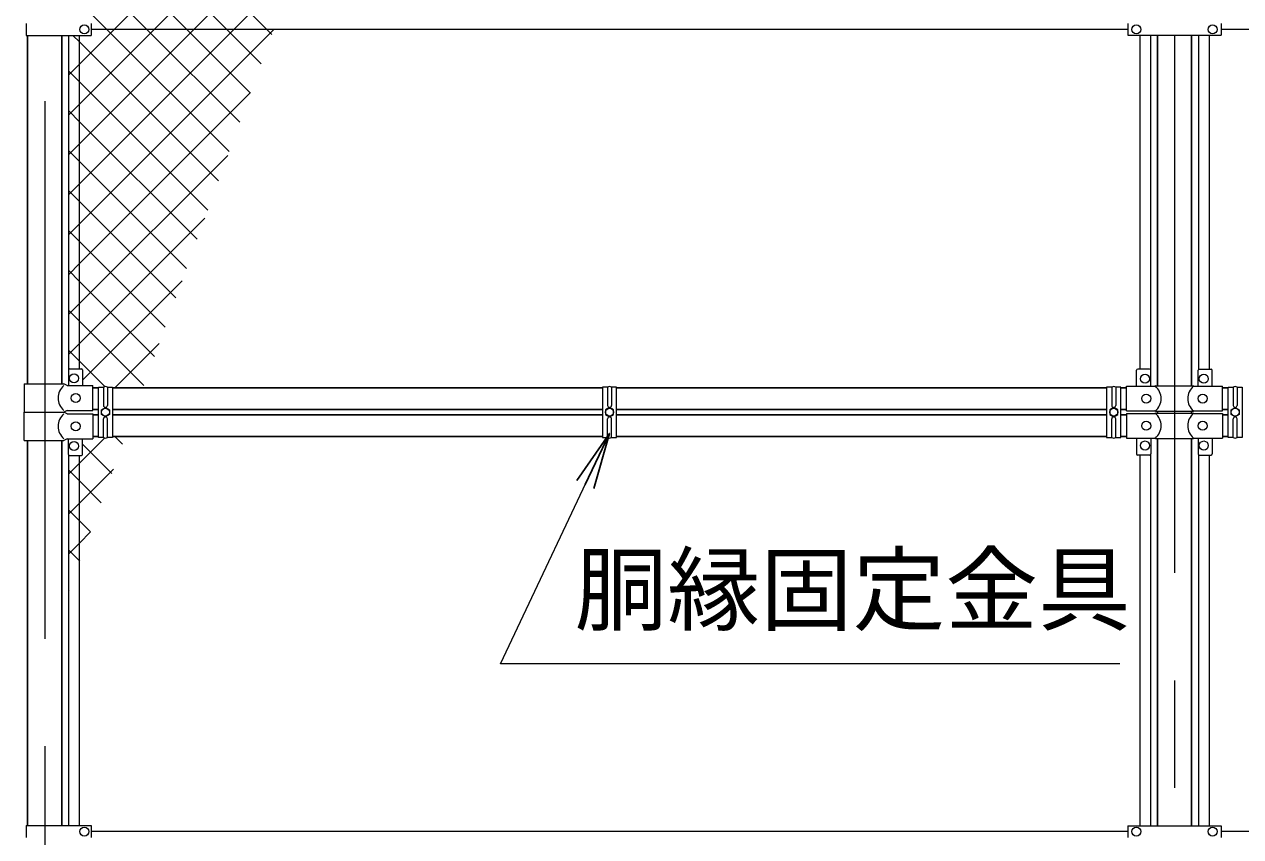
# Model space of a CAD drawing. Units: millimetres, scale not verified. Extents: x -10500 to 10500, y -7425 to 7425.
# Drawn here: x -7780 to -5627, y 1568 to 3007 of the extents above; entities that cross this region are included whole.
import ezdxf
from ezdxf.enums import TextEntityAlignment as Align

# ---------------------------------------------------------------- set-up
doc = ezdxf.new("R2010")
doc.units = ezdxf.units.MM
doc.header["$LTSCALE"] = 30
doc.linetypes.add('USER1', pattern=[50.8, 31.75, -6.35, 6.35, -6.35])
for name, color, linetype, lineweight in [('0-1_D-STR1', 1, 'Continuous', 25), ('0-4_D-BMK', 2, 'USER1', 13), ('0-5_D-STR3', 3, 'Continuous', 13), ('0-6_D-STR2', 7, 'Continuous', 13), ('0-B_D-STR-TXT', 7, 'Continuous', 13)]:
    doc.layers.add(name, color=color, linetype=linetype, lineweight=lineweight)
doc.layers.add('0-8_0', color=7, linetype='Continuous')
doc.styles.add('ＭＳ ゴシック', font='')
doc.styles.get('ＭＳ ゴシック').set_extended_font_data('MS Gothic')

# ---------------------------------------------------------------- blocks, each defined once
blk = doc.blocks.new('_Open')
at = {"layer": '0-8_0'}
blk.add_line((-30, 5), (0, 0), dxfattribs=at)
blk.add_lwpolyline([(-30, -5), (0, 0), (-30, 0)], dxfattribs=at)

msp = doc.modelspace()

# ---------------------------------------------------------------- linework, layer by layer
at = {"layer": '0-1_D-STR1'}
for p, q in [((-7774.23, 2370), (-7774.23, 2987.5)), ((-7713.73, 2370), (-7713.73, 2987.5)), ((-5774.23, 2366.6), (-5774.23, 2987.7)), ((-5713.73, 2366.6), (-5713.73, 2987.7)), ((-7658.98, 2363.1), (-7648.98, 2363.1)), ((-7623.98, 2363.1), (-6756.48, 2363.1)), ((-6731.48, 2363.1), (-5863.98, 2363.1)), ((-5838.98, 2363.1), (-5828.98, 2363.1)), ((-5658.98, 2363.1), (-5648.98, 2363.1)), ((-7658.98, 2325), (-7648.98, 2325)), ((-7658.98, 2315), (-7648.98, 2315)), ((-7623.98, 2325), (-6756.48, 2325)), ((-7623.98, 2315), (-6756.48, 2315)), ((-6731.48, 2325), (-5863.98, 2325)), ((-6731.48, 2315), (-5863.98, 2315)), ((-5838.98, 2325), (-5828.98, 2325)), ((-5838.98, 2315), (-5828.98, 2315)), ((-5774.23, 2318.4), (-5774.23, 2321.6)), ((-5774.23, 2318.4), (-5774.23, 2321.6)), ((-5713.73, 2318.4), (-5713.73, 2321.6)), ((-5713.73, 2318.4), (-5713.73, 2321.6)), ((-5658.98, 2325), (-5648.98, 2325)), ((-5658.98, 2315), (-5648.98, 2315)), ((-7774.23, 1587.5), (-7774.23, 2270)), ((-7713.73, 1587.5), (-7713.73, 2270)), ((-7658.98, 2276.9), (-7648.98, 2276.9)), ((-7623.98, 2276.9), (-6756.48, 2276.9)), ((-6731.48, 2276.9), (-5863.98, 2276.9)), ((-5838.98, 2276.9), (-5828.98, 2276.9)), ((-5774.23, 1587.3), (-5774.23, 2273.4)), ((-5713.73, 1587.3), (-5713.73, 2273.4)), ((-5658.98, 2276.9), (-5648.98, 2276.9))]:
    msp.add_line(p, q, dxfattribs=at)
at = {"layer": '0-4_D-BMK'}
for p, q in [((-7743.98, 4395), (-7743.98, -4395)), ((-5743.98, 2987.7), (-5743.98, -4395))]:
    msp.add_line(p, q, dxfattribs=at)
at = {"layer": '0-5_D-STR3'}
for p, q in [((-7776.78, 3008.5), (-7776.78, 2987.5)), ((-7661.98, 3008.5), (-7661.98, 2987.5)), ((-5826.48, 2998), (-7661.98, 2998)), ((-5826.48, 3008.3), (-5826.48, 2987.7)), ((-5661.48, 3008.3), (-5661.48, 2987.7)), ((-4743.98, 2998), (-5661.48, 2998)), ((-7776.78, 2987.5), (-7661.98, 2987.5)), ((-7701.48, 2396.32), (-7701.48, 2987.5)), ((-7682.48, 2397), (-7682.48, 2987.5)), ((-5826.48, 2987.7), (-5661.48, 2987.7)), ((-5805.48, 2987.7), (-5805.48, 2396.1)), ((-5786.48, 2987.7), (-5786.48, 2395.42)), ((-5701.48, 2987.7), (-5701.48, 2395.42)), ((-5682.48, 2987.7), (-5682.48, 2396.1)), ((-7701.98, 2395), (-7701.98, 2367)), ((-7699.98, 2397), (-7678.98, 2397)), ((-7676.98, 2395), (-7676.98, 2367)), ((-5810.98, 2366.1), (-5810.98, 2394.1)), ((-5787.98, 2396.1), (-5808.98, 2396.1)), ((-5785.98, 2366.1), (-5785.98, 2394.1)), ((-5701.98, 2366.1), (-5701.98, 2394.1)), ((-5699.98, 2396.1), (-5678.98, 2396.1)), ((-5676.98, 2366.1), (-5676.98, 2394.1)), ((-7780.08, 2370), (-7710.18, 2370)), ((-7780.08, 2370), (-7780.08, 2320)), ((-7704.18, 2367), (-7710.18, 2370)), ((-7704.18, 2367), (-7658.98, 2367)), ((-7658.98, 2323), (-7658.98, 2367)), ((-7648.98, 2364.37), (-7639.98, 2364.37)), ((-7639.98, 2364.37), (-7639.98, 2332)), ((-7632.98, 2364.37), (-7632.98, 2332)), ((-6747.48, 2364.37), (-6747.48, 2332)), ((-6731.48, 2364.37), (-6740.48, 2364.37)), ((-6740.48, 2364.37), (-6740.48, 2332)), ((-5854.98, 2364.37), (-5854.98, 2332)), ((-5838.98, 2364.37), (-5847.98, 2364.37)), ((-5847.98, 2364.37), (-5847.98, 2332)), ((-5828.98, 2366.1), (-5777.78, 2366.1)), ((-5828.98, 2322.1), (-5828.98, 2366.1)), ((-5777.78, 2366.6), (-5778.78, 2366.1)), ((-5777.78, 2366.6), (-5710.18, 2366.6)), ((-5710.18, 2366.6), (-5709.18, 2366.1)), ((-5710.18, 2366.1), (-5658.98, 2366.1)), ((-5658.98, 2322.1), (-5658.98, 2366.1)), ((-5648.98, 2364.37), (-5639.98, 2364.37)), ((-5639.98, 2364.37), (-5639.98, 2332)), ((-5632.98, 2364.37), (-5632.98, 2332)), ((-7780.08, 2320), (-7710.18, 2320)), ((-7780.08, 2320), (-7710.18, 2320)), ((-7780.08, 2270), (-7780.08, 2320)), ((-7704.18, 2323), (-7710.18, 2320)), ((-7704.18, 2317), (-7710.18, 2320)), ((-7704.18, 2323), (-7658.98, 2323)), ((-7704.18, 2317), (-7658.98, 2317)), ((-7658.98, 2317), (-7658.98, 2273)), ((-7639.98, 2275.11), (-7639.98, 2308)), ((-7632.98, 2275.11), (-7632.98, 2308)), ((-6747.48, 2275.11), (-6747.48, 2308)), ((-6740.48, 2275.11), (-6740.48, 2308)), ((-5854.98, 2275.11), (-5854.98, 2308)), ((-5847.98, 2275.11), (-5847.98, 2308)), ((-5828.98, 2322.1), (-5777.78, 2322.1)), ((-5828.98, 2317.9), (-5777.78, 2317.9)), ((-5828.98, 2317.9), (-5828.98, 2273.9)), ((-5777.78, 2321.6), (-5778.78, 2322.1)), ((-5777.78, 2318.4), (-5778.78, 2317.9)), ((-5710.18, 2322.1), (-5658.98, 2322.1)), ((-5710.18, 2317.9), (-5658.98, 2317.9)), ((-5658.98, 2317.9), (-5658.98, 2273.9)), ((-5639.98, 2275.11), (-5639.98, 2308)), ((-5632.98, 2275.11), (-5632.98, 2308)), ((-7780.08, 2270), (-7710.18, 2270)), ((-7704.18, 2273), (-7710.18, 2270)), ((-7704.18, 2273), (-7658.98, 2273)), ((-7701.98, 2245), (-7701.98, 2273)), ((-7676.98, 2245), (-7676.98, 2273)), ((-5828.98, 2273.9), (-5777.78, 2273.9)), ((-5810.98, 2273.9), (-5810.98, 2245.9)), ((-5785.98, 2273.9), (-5785.98, 2245.9)), ((-5777.78, 2273.4), (-5778.78, 2273.9)), ((-5777.78, 2273.4), (-5710.18, 2273.4)), ((-5710.18, 2273.4), (-5709.18, 2273.9)), ((-5710.18, 2273.9), (-5658.98, 2273.9)), ((-5701.98, 2273.9), (-5701.98, 2245.9)), ((-5676.98, 2273.9), (-5676.98, 2245.9)), ((-7701.48, 1587.5), (-7701.48, 2243.68)), ((-7699.98, 2243), (-7678.98, 2243)), ((-7682.48, 1587.5), (-7682.48, 2243)), ((-5787.98, 2243.9), (-5808.98, 2243.9)), ((-5805.48, 2243.9), (-5805.48, 1587.3)), ((-5786.48, 2244.58), (-5786.48, 1587.3)), ((-5701.48, 2244.58), (-5701.48, 1587.3)), ((-5699.98, 2243.9), (-5678.98, 2243.9)), ((-5682.48, 2243.9), (-5682.48, 1587.3)), ((-7776.78, 1587.5), (-7776.78, 1566.5)), ((-7776.78, 1587.5), (-7661.98, 1587.5)), ((-7661.98, 1587.5), (-7661.98, 1566.5)), ((-5826.48, 1577), (-7661.98, 1577)), ((-5826.48, 1587.3), (-5661.48, 1587.3)), ((-5826.48, 1587.3), (-5826.48, 1566.7)), ((-5661.48, 1587.3), (-5661.48, 1566.7)), ((-4743.98, 1577), (-5661.48, 1577))]:
    msp.add_line(p, q, dxfattribs=at)
for points in [[(-7639.98, 2275.11), (-7648.98, 2275.11), (-7648.98, 2364.37)], [(-7632.98, 2364.37), (-7623.98, 2364.37), (-7623.98, 2275.11), (-7632.98, 2275.11)], [(-6747.48, 2364.37), (-6756.48, 2364.37), (-6756.48, 2275.11), (-6747.48, 2275.11)], [(-6740.48, 2275.11), (-6731.48, 2275.11), (-6731.48, 2364.37)], [(-5854.98, 2364.37), (-5863.98, 2364.37), (-5863.98, 2275.11), (-5854.98, 2275.11)], [(-5847.98, 2275.11), (-5838.98, 2275.11), (-5838.98, 2364.37)], [(-5639.98, 2275.11), (-5648.98, 2275.11), (-5648.98, 2364.37)], [(-5632.98, 2364.37), (-5623.98, 2364.37), (-5623.98, 2275.11), (-5632.98, 2275.11)], [(-5777.78, 2321.6), (-5710.18, 2321.6), (-5709.18, 2322.1)], [(-5777.78, 2318.4), (-5710.18, 2318.4), (-5709.18, 2317.9)]]:
    msp.add_lwpolyline(points, dxfattribs=at)
for points in [[(-7636.48, 2311.9), (-7643.49, 2315.95), (-7643.49, 2324.05), (-7636.48, 2328.1), (-7629.46, 2324.05), (-7629.46, 2315.95)], [(-6743.98, 2311.9), (-6736.96, 2315.95), (-6736.96, 2324.05), (-6743.98, 2328.1), (-6750.99, 2324.05), (-6750.99, 2315.95)], [(-5851.48, 2311.9), (-5844.46, 2315.95), (-5844.46, 2324.05), (-5851.48, 2328.1), (-5858.49, 2324.05), (-5858.49, 2315.95)], [(-5636.48, 2311.9), (-5643.49, 2315.95), (-5643.49, 2324.05), (-5636.48, 2328.1), (-5629.46, 2324.05), (-5629.46, 2315.95)]]:
    msp.add_lwpolyline(points, close=True, dxfattribs=at)
for centre, radius in [((-7673.98, 2998), 8), ((-5811.48, 2998), 8), ((-5676.48, 2998), 8), ((-7691.98, 2380), 8), ((-5795.98, 2379.1), 8), ((-5691.98, 2379.1), 8), ((-7688.98, 2345), 8), ((-5793.98, 2344.1), 8), ((-5693.98, 2344.1), 8), ((-7636.48, 2320), 7.03), ((-6743.98, 2320), 7.03), ((-5851.48, 2320), 7.03), ((-5636.48, 2320), 7.03), ((-7688.98, 2295), 8), ((-5793.98, 2295.9), 8), ((-5693.98, 2295.9), 8), ((-7691.98, 2260), 8), ((-5795.98, 2260.9), 8), ((-5691.98, 2260.9), 8), ((-7673.98, 1577), 8), ((-5811.48, 1577), 8), ((-5676.48, 1577), 8)]:
    msp.add_circle(centre, radius, dxfattribs=at)
for centre, radius, start, end in [((-7699.98, 2395), 2, 90, 180), ((-7678.98, 2395), 2, 0, 90), ((-5808.98, 2394.1), 2, 90, 180), ((-5787.98, 2394.1), 2, 0, 90), ((-5699.98, 2394.1), 2, 90, 180), ((-5678.98, 2394.1), 2, 0, 90), ((-7691.59, 2345), 28.8, 130.19176, 229.80824), ((-7636.48, 2358.74), 6.62, 58.10921, 121.89079), ((-6743.98, 2358.74), 6.62, 58.10921, 121.89079), ((-5851.48, 2358.74), 6.62, 58.10921, 121.89079), ((-5796.36, 2344.1), 28.8, 310.19176, 49.80824), ((-5691.59, 2344.1), 28.8, 130.19176, 229.80824), ((-5636.48, 2358.74), 6.62, 58.10921, 121.89079), ((-7636.48, 2332), 3.5, 180, 0), ((-6743.98, 2332), 3.5, 180, 0), ((-5851.48, 2332), 3.5, 180, 0), ((-5636.48, 2332), 3.5, 180, 0), ((-7691.59, 2295), 28.8, 130.19176, 229.80824), ((-7636.48, 2308), 3.5, 0, 180), ((-6743.98, 2308), 3.5, 0, 180), ((-5851.48, 2308), 3.5, 0, 180), ((-5796.36, 2295.9), 28.8, 310.19176, 49.80824), ((-5691.59, 2295.9), 28.8, 130.19176, 229.80824), ((-5636.48, 2308), 3.5, 0, 180), ((-7636.48, 2280.74), 6.62, 238.10921, 301.89079), ((-6743.98, 2280.74), 6.62, 238.10921, 301.89079), ((-5851.48, 2280.74), 6.62, 238.10921, 301.89079), ((-5636.48, 2280.74), 6.62, 238.10921, 301.89079), ((-7699.98, 2245), 2, 180, 270), ((-7678.98, 2245), 2, 270, 0), ((-5808.98, 2245.9), 2, 180, 270), ((-5787.98, 2245.9), 2, 270, 0), ((-5699.98, 2245.9), 2, 180, 270), ((-5678.98, 2245.9), 2, 270, 0)]:
    msp.add_arc(centre, radius, start, end, dxfattribs=at)
at = {"layer": '0-6_D-STR2'}
for p, q in [((-7621.13, 2998), (-7177.2, 3441.93)), ((-7350.93, 2998), (-7682.48, 3329.54)), ((-7550.42, 2998), (-7217.66, 3330.76)), ((-7421.64, 2998), (-7682.48, 3258.83)), ((-7479.71, 2998), (-7258.13, 3219.58)), ((-7492.35, 2998), (-7682.48, 3188.12)), ((-7563.06, 2998), (-7682.48, 3117.41)), ((-7409, 2998), (-7298.59, 3108.41)), ((-7633.77, 2998), (-7682.48, 3046.7)), ((-7682.48, 2936.66), (-7621.13, 2998)), ((-7682.48, 2865.95), (-7550.42, 2998)), ((-7682.48, 2795.23), (-7479.71, 2998)), ((-7682.48, 2724.52), (-7409, 2998)), ((-7682.48, 2653.81), (-7339.05, 2997.23)), ((-7417.5, 2781.72), (-7633.77, 2998)), ((-7398.63, 2833.56), (-7563.06, 2998)), ((-7379.76, 2885.4), (-7492.35, 2998)), ((-7360.89, 2937.25), (-7421.64, 2998)), ((-7342.02, 2989.09), (-7350.93, 2998)), ((-7701.48, 2917.66), (-7682.48, 2936.66)), ((-7682.48, 2905.28), (-7701.48, 2924.28)), ((-7455.23, 2678.04), (-7682.48, 2905.28)), ((-7682.48, 2583.1), (-7379.52, 2886.06)), ((-7701.48, 2846.95), (-7682.48, 2865.95)), ((-7682.48, 2834.57), (-7701.48, 2853.57)), ((-7474.1, 2626.2), (-7682.48, 2834.57)), ((-7701.48, 2776.23), (-7682.48, 2795.23)), ((-7682.48, 2763.86), (-7701.48, 2782.86)), ((-7682.48, 2512.39), (-7419.98, 2774.88)), ((-7492.97, 2574.35), (-7682.48, 2763.86)), ((-7701.48, 2705.52), (-7682.48, 2724.52)), ((-7682.48, 2693.15), (-7701.48, 2712.15)), ((-7511.84, 2522.51), (-7682.48, 2693.15)), ((-7701.48, 2634.81), (-7682.48, 2653.81)), ((-7682.48, 2441.68), (-7460.45, 2663.71)), ((-7682.48, 2622.44), (-7701.48, 2641.44)), ((-7530.71, 2470.67), (-7682.48, 2622.44)), ((-7701.48, 2564.1), (-7682.48, 2583.1)), ((-7682.48, 2551.73), (-7701.48, 2570.73)), ((-7549.58, 2418.83), (-7682.48, 2551.73)), ((-7676.98, 2376.47), (-7500.91, 2552.53)), ((-7701.48, 2493.39), (-7682.48, 2512.39)), ((-7682.48, 2481.02), (-7701.48, 2500.02)), ((-7568.45, 2366.99), (-7682.48, 2481.02)), ((-7701.48, 2422.68), (-7682.48, 2441.68)), ((-7619.64, 2363.1), (-7541.38, 2441.36)), ((-7625.05, 2211.46), (-7676.98, 2263.38)), ((-7606.18, 2263.3), (-7619.78, 2276.9)), ((-7682.48, 2158.84), (-7622.31, 2219.01)), ((-7682.48, 2198.17), (-7701.48, 2217.17)), ((-7643.92, 2159.62), (-7682.48, 2198.17)), ((-7701.48, 2139.84), (-7682.48, 2158.84)), ((-7682.48, 2127.46), (-7701.48, 2146.46)), ((-7662.79, 2107.78), (-7682.48, 2127.46)), ((-7682.48, 2088.13), (-7662.77, 2107.83)), ((-7701.48, 2069.13), (-7682.48, 2088.13)), ((-7682.48, 2056.75), (-7701.48, 2075.75)), ((-7681.66, 2055.94), (-7682.48, 2056.75)), ((-7700.53, 2004.09), (-7701.48, 2005.04))]:
    msp.add_line(p, q, dxfattribs=at)
for points in [[(-7436.36, 2729.88), (-7682.48, 2975.99), (-7693.98, 2987.5)], [(-7637.45, 2365.28), (-7682.48, 2410.31), (-7701.48, 2429.31)], [(-7701.48, 2210.55), (-7682.48, 2229.55), (-7637.78, 2274.25)]]:
    msp.add_lwpolyline(points, dxfattribs=at)
at = {"layer": '0-B_D-STR-TXT'}
msp.add_lwpolyline([(-5840.75, 1874.13), (-6936.97, 1874.13), (-6745.24, 2280.56)], dxfattribs=at)

# ---------------------------------------------------------------- block references
at = {"layer": '0-B_D-STR-TXT', "xscale": 3.333333, "yscale": 3.333333, "rotation": 64.74505}
msp.add_blockref('_Open', (-6744.39, 2282.37), dxfattribs=at)

# ---------------------------------------------------------------- texts
at = {"layer": '0-B_D-STR-TXT', "style": 'ＭＳ ゴシック'}
msp.add_text('胴縁固定金具', height=120.3, dxfattribs=at).set_placement((-6805.85, 1909.72), align=Align.BOTTOM_LEFT)

doc.saveas('drawing.dxf')
